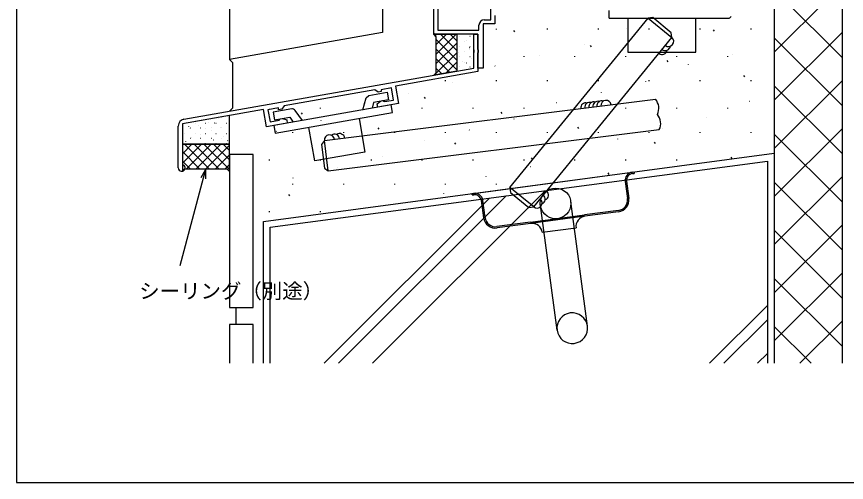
# Model space of a CAD drawing. Units: millimetres, scale not verified. Extents: x -437 to 438, y -344 to 341.
# Drawn here: x -436.8 to -193.1, y -343.7 to -206.8 of the extents above; entities that cross this region are included whole.
import ezdxf
from ezdxf.enums import TextEntityAlignment as Align

# ---------------------------------------------------------------- set-up
doc = ezdxf.new("R2010")
doc.units = ezdxf.units.MM
doc.header["$LTSCALE"] = 2
for name, color, linetype in [('0-2_YKK_11', 7, 'Continuous'), ('0-3_YKK_12', 2, 'Continuous'), ('0-4_YKK_13', 4, 'Continuous'), ('0-5_YKK_D', 6, 'Continuous'), ('0-6_YKK_ZWAK', 7, 'Continuous'), ('0-7_YSS_K', 3, 'Continuous')]:
    doc.layers.add(name, color=color, linetype=linetype)
doc.styles.add('ＭＳ ゴシック', font='')
doc.styles.get('ＭＳ ゴシック').set_extended_font_data('MS Gothic')

msp = doc.modelspace()

# ---------------------------------------------------------------- linework, layer by layer
at = {"layer": '0-2_YKK_11'}
for p, q in [((-313.406, -211.987), (-313.863, -212.444)), ((-307.749, -211.987), (-313.571, -217.809)), ((-310.577, -211.987), (-313.571, -214.98)), ((-307.521, -216.757), (-312.292, -211.987)), ((-307.521, -213.929), (-309.463, -211.987)), ((-307.521, -219.585), (-313.571, -213.535)), ((-306.746, -212.607), (-306.696, -212.607)), ((-305.321, -214.222), (-305.271, -214.222)), ((-304.814, -213.902), (-304.805, -213.899)), ((-303.706, -212.607), (-303.656, -212.607)), ((-307.521, -214.587), (-313.571, -220.637)), ((-307.521, -222.414), (-313.571, -216.364)), ((-306.746, -215.597), (-306.696, -215.597)), ((-303.887, -215.918), (-303.804, -215.863)), ((-303.838, -216.398), (-303.829, -216.394)), ((-303.706, -215.597), (-303.656, -215.597)), ((-307.521, -217.416), (-314.141, -224.035)), ((-309.539, -223.224), (-313.571, -219.192)), ((-306.958, -217.503), (-306.949, -217.499)), ((-306.746, -218.587), (-306.696, -218.587)), ((-305.321, -217.212), (-305.271, -217.212)), ((-303.706, -218.587), (-303.656, -218.587)), ((-303.192, -219.01), (-303.183, -219.006)), ((-302.521, -217.445), (-302.401, -217.262)), ((-307.521, -220.244), (-310.707, -223.43)), ((-306.746, -221.577), (-306.696, -221.577)), ((-305.983, -219.998), (-305.973, -219.995)), ((-305.321, -220.202), (-305.271, -220.202)), ((-304.772, -220.421), (-304.688, -220.366)), ((-303.706, -221.577), (-303.656, -221.577)), ((-302.593, -221.639), (-302.589, -221.637)), ((-311.944, -223.648), (-313.571, -222.021)), ((-384.365, -238.142), (-384.315, -238.142)), ((-381.325, -238.142), (-381.275, -238.142)), ((-380.555, -237.881), (-380.546, -237.878)), ((-378.775, -238.058), (-378.692, -238.003)), ((-378.285, -238.142), (-378.235, -238.142)), ((-377.435, -236.776), (-377.426, -236.773)), ((-376.67, -236.527), (-376.62, -236.527)), ((-375.245, -238.142), (-375.195, -238.142)), ((-389.321, -251.291), (-389.321, -238.969)), ((-387.405, -241.132), (-387.355, -241.132)), ((-386.267, -239.099), (-386.183, -239.044)), ((-386.089, -239.841), (-386.079, -239.837)), ((-385.79, -239.517), (-385.74, -239.517)), ((-384.365, -241.132), (-384.315, -241.132)), ((-383.298, -238.853), (-383.289, -238.849)), ((-382.75, -239.517), (-382.7, -239.517)), ((-381.464, -239.838), (-381.381, -239.783)), ((-381.325, -241.132), (-381.275, -241.132)), ((-379.71, -239.517), (-379.66, -239.517)), ((-379.579, -240.377), (-379.57, -240.373)), ((-378.285, -241.132), (-378.235, -241.132)), ((-376.789, -239.388), (-376.78, -239.385)), ((-376.67, -239.517), (-376.62, -239.517)), ((-375.245, -241.132), (-375.195, -241.132)), ((-387.151, -243.602), (-387.068, -243.547)), ((-385.79, -242.507), (-385.74, -242.507)), ((-385.443, -242.453), (-385.433, -242.449)), ((-382.75, -242.507), (-382.7, -242.507)), ((-382.7, -241.481), (-382.69, -241.478)), ((-379.71, -242.507), (-379.66, -242.507)), ((-379.659, -242.561), (-379.576, -242.506)), ((-378.933, -242.989), (-378.924, -242.985)), ((-376.67, -242.507), (-376.62, -242.507)), ((-376.19, -242.017), (-376.181, -242.014)), ((-374.857, -243.3), (-374.773, -243.245)), ((-374.325, -244.291), (-388.121, -244.291)), ((-388.121, -247.1), (-385.312, -244.291)), ((-388.121, -249.928), (-382.484, -244.291)), ((-380.222, -251.541), (-387.472, -244.291)), ((-387.405, -244.122), (-387.355, -244.122)), ((-386.906, -251.541), (-379.656, -244.291)), ((-377.393, -251.541), (-384.643, -244.291)), ((-384.365, -244.122), (-384.315, -244.122)), ((-384.077, -251.541), (-376.827, -244.291)), ((-382.273, -244.291), (-382.265, -244.286)), ((-374.325, -251.78), (-381.815, -244.291)), ((-381.724, -243.977), (-381.714, -243.973)), ((-381.325, -244.122), (-381.275, -244.122)), ((-381.249, -251.541), (-374.325, -244.618)), ((-374.325, -248.952), (-378.986, -244.291)), ((-378.285, -244.122), (-378.235, -244.122)), ((-374.325, -246.123), (-376.158, -244.291)), ((-375.245, -244.122), (-375.195, -244.122)), ((-383.05, -251.541), (-388.121, -246.47)), ((-378.42, -251.541), (-374.325, -247.446)), ((-385.878, -251.541), (-388.121, -249.298)), ((-375.592, -251.541), (-374.325, -250.275)), ((-388.039, -252.209), (-388.121, -252.127))]:
    msp.add_line(p, q, dxfattribs=at)
for points in [[(-296.321, -206.459), (-296.321, -208.987), (-299.821, -208.987), (-299.821, -221.987), (-301.321, -221.987), (-301.321, -217.445), (-301.201, -217.262), (-301.201, -216.712), (-301.321, -216.528), (-301.321, -211.987), (-314.321, -211.987), (-314.321, -199.987)], [(-299.521, -207.787), (-297.521, -207.787), (-297.521, -200.95), (-304.3, -201.187), (-313.121, -201.187), (-313.121, -210.787)], [(-313.121, -210.787), (-301.021, -210.787), (-301.021, -209.287)], [(-302.521, -216.528), (-302.521, -211.987), (-301.321, -211.987), (-301.321, -222.993), (-325.522, -227.26), (-324.619, -232.381), (-330.725, -233.458), (-330.898, -232.473), (-329.902, -231.637), (-329.238, -231.52), (-329.013, -231.658), (-328.787, -231.796), (-326.125, -231.326), (-326.75, -227.781), (-329.768, -228.313), (-329.768, -228.872), (-330.643, -229.026), (-331.628, -228.337), (-358.217, -233.025), (-358.907, -234.01), (-359.895, -234.184), (-359.895, -233.625), (-362.991, -234.171), (-362.366, -237.717), (-359.704, -237.247), (-359.539, -237.041), (-359.374, -236.834), (-358.71, -236.717), (-357.488, -237.161), (-357.314, -238.146), (-363.42, -239.223), (-364.323, -234.102), (-388.121, -238.298), (-388.121, -250.091), (-387.937, -250.368)], [(-302.401, -217.262), (-302.401, -216.712), (-302.521, -216.528)], [(-387.668, -237), (-302.521, -221.986), (-302.521, -217.445)], [(-388.121, -244.291), (-388.121, -252.291), (-387.371, -251.541), (-375.075, -251.541), (-374.325, -252.291), (-374.325, -244.291)]]:
    msp.add_lwpolyline(points, dxfattribs=at)
for points in [[(-307.521, -211.987), (-307.521, -222.868), (-314.321, -224.067), (-313.571, -223.317), (-313.571, -212.737), (-314.321, -211.987)], [(-307.521, -211.987), (-307.521, -222.868), (-302.521, -221.987), (-302.521, -211.987)], [(-374.325, -235.865), (-388.121, -238.298), (-388.121, -244.291), (-374.325, -244.291)]]:
    msp.add_lwpolyline(points, close=True, dxfattribs=at)
for centre, radius, start, end in [((-299.521, -209.287), 1.5, 90.00001, 179.99999), ((-387.321, -238.969), 2, 99.99999, 180.00002), ((-388.321, -251.291), 1, 180.00002, 67.38012)]:
    msp.add_arc(centre, radius, start, end, dxfattribs=at)
at = {"layer": '0-3_YKK_12'}
msp.add_lwpolyline([(-314.321, -211.687), (-314.321, -211.987), (-314.021, -211.987)], dxfattribs=at)
at = {"layer": '0-4_YKK_13'}
for p, q in [((-262.821, -207.286), (-262.821, -204.986)), ((-262.821, -207.286), (-227.821, -207.287)), ((-237.321, -217.287), (-237.321, -207.287)), ((-333.371, -229.964), (-327.955, -229.009)), ((-352.883, -237.365), (-355.032, -234.393)), ((-302.615, -258.759), (-256.027, -252.547)), ((-256.027, -252.547), (-255.532, -252.481)), ((-255.974, -252.944), (-255.479, -252.878)), ((-255.532, -252.481), (-255.479, -252.878)), ((-258.089, -255.244), (-257.415, -260.299)), ((-257.693, -255.191), (-257.019, -260.246)), ((-303.111, -258.825), (-302.615, -258.759)), ((-303.058, -259.222), (-303.111, -258.825)), ((-303.058, -259.222), (-302.562, -259.156)), ((-299.641, -265.929), (-300.315, -260.874)), ((-299.245, -265.876), (-299.919, -260.821)), ((-278.085, -298.97), (-282.976, -262.294)), ((-269.164, -297.78), (-274.054, -261.105)), ((-285.85, -267.218), (-269.99, -265.103)), ((-269.938, -265.499), (-285.797, -267.614)), ((-260.078, -263.781), (-269.99, -265.103)), ((-260.025, -264.178), (-269.938, -265.499)), ((-285.85, -267.218), (-295.762, -268.539)), ((-285.797, -267.614), (-295.71, -268.936)), ((-282.427, -270.191), (-272.515, -268.87))]:
    msp.add_line(p, q, dxfattribs=at)
for points in [[(-257.321, -207.287), (-257.321, -217.287), (-237.321, -217.287)], [(-327.955, -229.009), (-327.556, -231.274), (-331.987, -232.056), (-332.399, -233.753)], [(-335.156, -234.239), (-334.154, -230.711), (-333.371, -229.964)], [(-356.022, -233.958), (-361.438, -234.913), (-361.039, -237.178), (-356.607, -236.397), (-355.542, -237.834)], [(-336.234, -236.765), (-334.498, -246.613), (-349.27, -249.217), (-351.006, -239.369)]]:
    msp.add_lwpolyline(points, dxfattribs=at)
msp.add_lwpolyline([(-326.785, -232.763), (-361.254, -238.841), (-360.854, -241.106), (-326.386, -235.028)], close=True, dxfattribs=at)
msp.add_circle((-278.515, -261.7), 4.5, dxfattribs=at)
for centre, radius, start, end in [((-227.821, -206.287), 1, 270, 328.29252), ((-355.881, -234.982), 1.034, 34.76283, 97.857), ((-255.71, -254.926), 2.4, 97.59464, 187.59464), ((-255.71, -254.926), 2, 97.59464, 187.59464), ((-302.298, -261.138), 2.4, 7.59464, 97.59464), ((-302.298, -261.138), 2, 7.59464, 97.59464), ((-260.488, -260.708), 3.1, 277.59464, 7.59464), ((-260.488, -260.708), 3.5, 277.59464, 7.59464), ((-269.541, -268.473), 3, 97.59464, 187.59464), ((-296.172, -265.466), 3.5, 187.59464, 277.59464), ((-296.172, -265.466), 3.1, 187.59464, 277.59464), ((-285.401, -270.588), 3, 7.59464, 97.59464), ((-273.625, -298.375), 4.5, 7.59464, 187.59464), ((-273.625, -298.375), 4.5, 187.59464, 7.59464)]:
    msp.add_arc(centre, radius, start, end, dxfattribs=at)
at = {"layer": '0-5_YKK_D'}
for points in [[(-381.311, -251.808), (-381.971, -254.272), (-388.888, -280.07)], [(-382.631, -254.095), (-381.311, -251.808), (-381.311, -254.448)]]:
    msp.add_lwpolyline(points, dxfattribs=at)
at = {"layer": '0-6_YKK_ZWAK'}
msp.add_line((-436.8, 306.3), (-436.8, -343.7), dxfattribs=at)
msp.add_lwpolyline([(-436.8, -343.7), (438.2, -343.7), (438.2, 306.3)], dxfattribs=at)
at = {"layer": '0-7_YSS_K'}
for p, q in [((-374.321, -25.987), (-374.321, -219.415)), ((-329.321, -25.987), (-329.321, -211.48)), ((-194.321, -308.7), (-194.321, -176.987)), ((-214.321, -196.487), (-214.321, -246.987)), ((-214.321, -217.263), (-194.321, -197.263)), ((-194.321, -218.899), (-214.321, -198.899)), ((-291.925, -257.074), (-251.375, -207.27)), ((-244.493, -207.203), (-244.476, -207.25)), ((-329.321, -211.48), (-374.321, -219.415)), ((-295.955, -210.392), (-295.955, -210.59)), ((-290.908, -210.879), (-290.632, -211.296)), ((-281.005, -210.34), (-281.005, -210.59)), ((-266.055, -210.34), (-266.055, -210.59)), ((-257.637, -210.198), (-257.621, -210.245)), ((-251.105, -210.34), (-251.105, -210.59)), ((-236.155, -210.34), (-236.155, -210.59)), ((-232.26, -210.699), (-231.984, -211.116)), ((-221.205, -210.34), (-221.205, -210.59)), ((-214.321, -231.405), (-194.321, -211.405)), ((-284.946, -262.757), (-244.396, -212.953)), ((-194.321, -233.042), (-214.321, -213.042)), ((-270.114, -215.077), (-270.097, -215.125)), ((-268.392, -215.302), (-268.116, -215.718)), ((-287.88, -218.415), (-287.88, -218.665)), ((-283.175, -218.308), (-283.158, -218.355)), ((-272.93, -218.415), (-272.93, -218.665)), ((-257.98, -218.415), (-257.98, -218.665)), ((-243.03, -218.415), (-243.03, -218.665)), ((-228.08, -218.415), (-228.08, -218.665)), ((-226.492, -217.924), (-226.475, -217.971)), ((-373.321, -220.415), (-374.321, -219.415)), ((-373.321, -233.646), (-373.321, -220.415)), ((-296.319, -221.302), (-296.303, -221.349)), ((-245.876, -219.724), (-245.6, -220.141)), ((-239.636, -220.919), (-239.619, -220.966)), ((-223.36, -224.146), (-223.084, -224.563)), ((-310.905, -225.54), (-310.905, -225.79)), ((-308.796, -226.182), (-308.78, -226.229)), ((-295.955, -225.54), (-295.955, -225.79)), ((-281.005, -225.54), (-281.005, -225.79)), ((-266.055, -225.54), (-266.055, -225.79)), ((-252.113, -225.798), (-252.096, -225.846)), ((-251.105, -225.54), (-251.105, -225.79)), ((-236.155, -225.54), (-236.155, -225.79)), ((-221.205, -225.54), (-221.205, -225.79)), ((-214.321, -245.547), (-194.321, -225.547)), ((-265.174, -229.029), (-265.157, -229.076)), ((-194.321, -247.184), (-214.321, -227.184)), ((-346.401, -243.256), (-249.204, -231.101)), ((-321.857, -229.412), (-321.84, -229.459)), ((-317.119, -230.471), (-316.843, -230.887)), ((-373.321, -233.646), (-374.321, -234.646)), ((-362.63, -233.803), (-362.63, -233.865)), ((-347.68, -233.615), (-347.68, -233.865)), ((-335.002, -232.406), (-334.985, -232.453)), ((-332.73, -233.615), (-332.73, -233.865)), ((-317.78, -233.615), (-317.78, -233.865)), ((-302.83, -233.615), (-302.83, -233.865)), ((-287.88, -233.615), (-287.88, -233.865)), ((-278.318, -232.023), (-278.301, -232.07)), ((-272.93, -233.615), (-272.93, -233.865)), ((-257.98, -233.615), (-257.98, -233.865)), ((-243.03, -233.615), (-243.03, -233.865)), ((-228.08, -233.615), (-228.08, -233.865)), ((-221.635, -231.64), (-221.618, -231.687)), ((-353.251, -235.073), (-352.975, -235.49)), ((-294.603, -234.893), (-294.327, -235.31)), ((-347.478, -237.286), (-347.462, -237.333)), ((-290.795, -236.903), (-290.778, -236.95)), ((-234.112, -236.519), (-234.095, -236.567)), ((-360.539, -240.516), (-360.523, -240.563)), ((-355.755, -240.74), (-355.755, -240.99)), ((-345.284, -252.187), (-248.087, -240.032)), ((-340.805, -240.74), (-340.805, -240.99)), ((-330.735, -239.495), (-330.459, -239.912)), ((-325.855, -240.74), (-325.855, -240.99)), ((-310.905, -240.74), (-310.905, -240.99)), ((-303.856, -240.133), (-303.839, -240.18)), ((-295.955, -240.74), (-295.955, -240.99)), ((-281.005, -240.74), (-281.005, -240.99)), ((-272.087, -239.315), (-271.811, -239.732)), ((-266.055, -240.74), (-266.055, -240.99)), ((-251.105, -240.74), (-251.105, -240.99)), ((-247.173, -239.75), (-247.156, -239.797)), ((-236.155, -240.74), (-236.155, -240.99)), ((-221.205, -240.74), (-221.205, -240.99)), ((-214.321, -259.689), (-194.321, -239.689)), ((-317, -243.127), (-316.984, -243.174)), ((-260.317, -242.744), (-260.3, -242.791)), ((-194.321, -261.326), (-214.321, -241.326)), ((-308.219, -243.917), (-307.943, -244.334)), ((-249.571, -243.737), (-249.295, -244.154)), ((-329.477, -248.007), (-329.46, -248.054)), ((-285.703, -248.339), (-285.427, -248.756)), ((-272.794, -247.624), (-272.777, -247.671)), ((-227.055, -248.159), (-226.779, -248.576)), ((-362.63, -248.815), (-362.63, -249.065)), ((-347.68, -248.815), (-347.68, -249.065)), ((-332.73, -248.815), (-332.73, -249.065)), ((-317.78, -248.815), (-317.78, -249.065)), ((-302.83, -248.815), (-302.83, -249.065)), ((-287.88, -248.815), (-287.88, -249.065)), ((-285.855, -250.854), (-285.838, -250.901)), ((-272.93, -248.815), (-272.93, -249.065)), ((-257.98, -248.815), (-257.98, -249.065)), ((-243.03, -248.815), (-243.03, -249.065)), ((-228.08, -248.815), (-228.08, -248.821)), ((-342.538, -251.237), (-342.521, -251.284)), ((-263.187, -252.761), (-262.911, -253.178)), ((-355.682, -254.232), (-355.666, -254.279)), ((-298.999, -253.848), (-298.982, -253.895)), ((-214.321, -273.831), (-194.321, -253.831)), ((-194.321, -275.468), (-214.321, -255.468)), ((-355.755, -255.94), (-355.755, -256.19)), ((-340.805, -255.94), (-340.805, -256.19)), ((-332.338, -308.7), (-281.615, -257.977)), ((-325.855, -255.94), (-325.855, -256.19)), ((-310.905, -255.94), (-310.905, -256.19)), ((-295.955, -255.94), (-295.955, -256.19)), ((-356.946, -259.086), (-356.67, -259.503)), ((-346.48, -308.7), (-297.933, -260.152)), ((-342.238, -308.7), (-293.037, -259.5)), ((-311.476, -258.728), (-311.459, -258.775)), ((-362.63, -264.015), (-362.63, -264.265)), ((-347.68, -264.015), (-347.68, -264.265)), ((-214.321, -287.973), (-194.321, -267.973)), ((-194.321, -289.61), (-214.321, -269.61)), ((-214.321, -302.115), (-194.321, -282.115)), ((-194.321, -303.752), (-214.321, -283.752)), ((-372.321, -297.291), (-372.321, -292.291)), ((-233.343, -308.7), (-216.321, -291.678)), ((-229.1, -308.7), (-216.321, -295.921)), ((-206.764, -308.7), (-194.321, -296.258)), ((-203.516, -308.7), (-214.321, -297.894)), ((-219.201, -308.7), (-216.321, -305.82))]:
    msp.add_line(p, q, dxfattribs=at)
for points in [[(-251.375, -207.271), (-244.395, -212.953), (-244.539, -211.547), (-249.968, -207.127)], [(-345.284, -252.187), (-346.401, -243.256), (-347.269, -244.372), (-346.4, -251.318)], [(-367.321, -247.291), (-374.321, -247.291), (-374.321, -292.291), (-367.321, -292.291)], [(-284.946, -262.757), (-291.925, -257.074), (-291.781, -258.481), (-286.353, -262.901)]]:
    msp.add_lwpolyline(points, close=True, dxfattribs=at)
for points in [[(-364.321, -308.7), (-364.321, -266.987), (-214.321, -246.987), (-214.321, -308.7)], [(-362.321, -308.7), (-362.321, -268.738), (-216.321, -249.271), (-216.321, -308.7)], [(-367.321, -308.7), (-367.321, -297.291), (-374.321, -297.291), (-374.321, -308.7)]]:
    msp.add_lwpolyline(points, dxfattribs=at)
for centre, radius, start, end in [((-245.342, -214.117), 1.5, 230.84606, 50.84604), ((-247.236, -216.444), 1.5, 230.84606, 350.84607), ((-246.289, -215.281), 1.5, 230.84606, 350.84607), ((-263.71, -232.915), 1.5, 7.1281, 187.1281), ((-252.206, -233.744), 4, 332.89926, 41.35695), ((-269.664, -233.66), 1.5, 73.54993, 187.1281), ((-268.473, -233.511), 1.5, 73.54993, 187.1281), ((-267.282, -233.362), 1.5, 73.54993, 187.1281), ((-266.092, -233.213), 1.5, 73.54993, 187.1281), ((-264.901, -233.064), 1.5, 73.54993, 187.1281), ((-251.648, -238.21), 4, 332.89926, 41.35695), ((-341.936, -242.698), 1.5, 7.12811, 127.12812), ((-344.912, -243.07), 1.5, 7.12811, 187.12809), ((-343.424, -242.884), 1.5, 7.12811, 127.12812), ((-282.105, -259.267), 1.5, 290.84604, 50.84605), ((-283.999, -261.594), 1.5, 230.84607, 50.84605), ((-283.052, -260.43), 1.5, 290.84604, 50.84605)]:
    msp.add_arc(centre, radius, start, end, dxfattribs=at)

# ---------------------------------------------------------------- texts
at = {"layer": '0-5_YKK_D', "style": 'ＭＳ ゴシック'}
msp.add_text('シーリング（別途）', height=4.399, dxfattribs=at).set_placement((-400.791, -290.977), align=Align.BOTTOM_LEFT)

doc.saveas('drawing.dxf')
